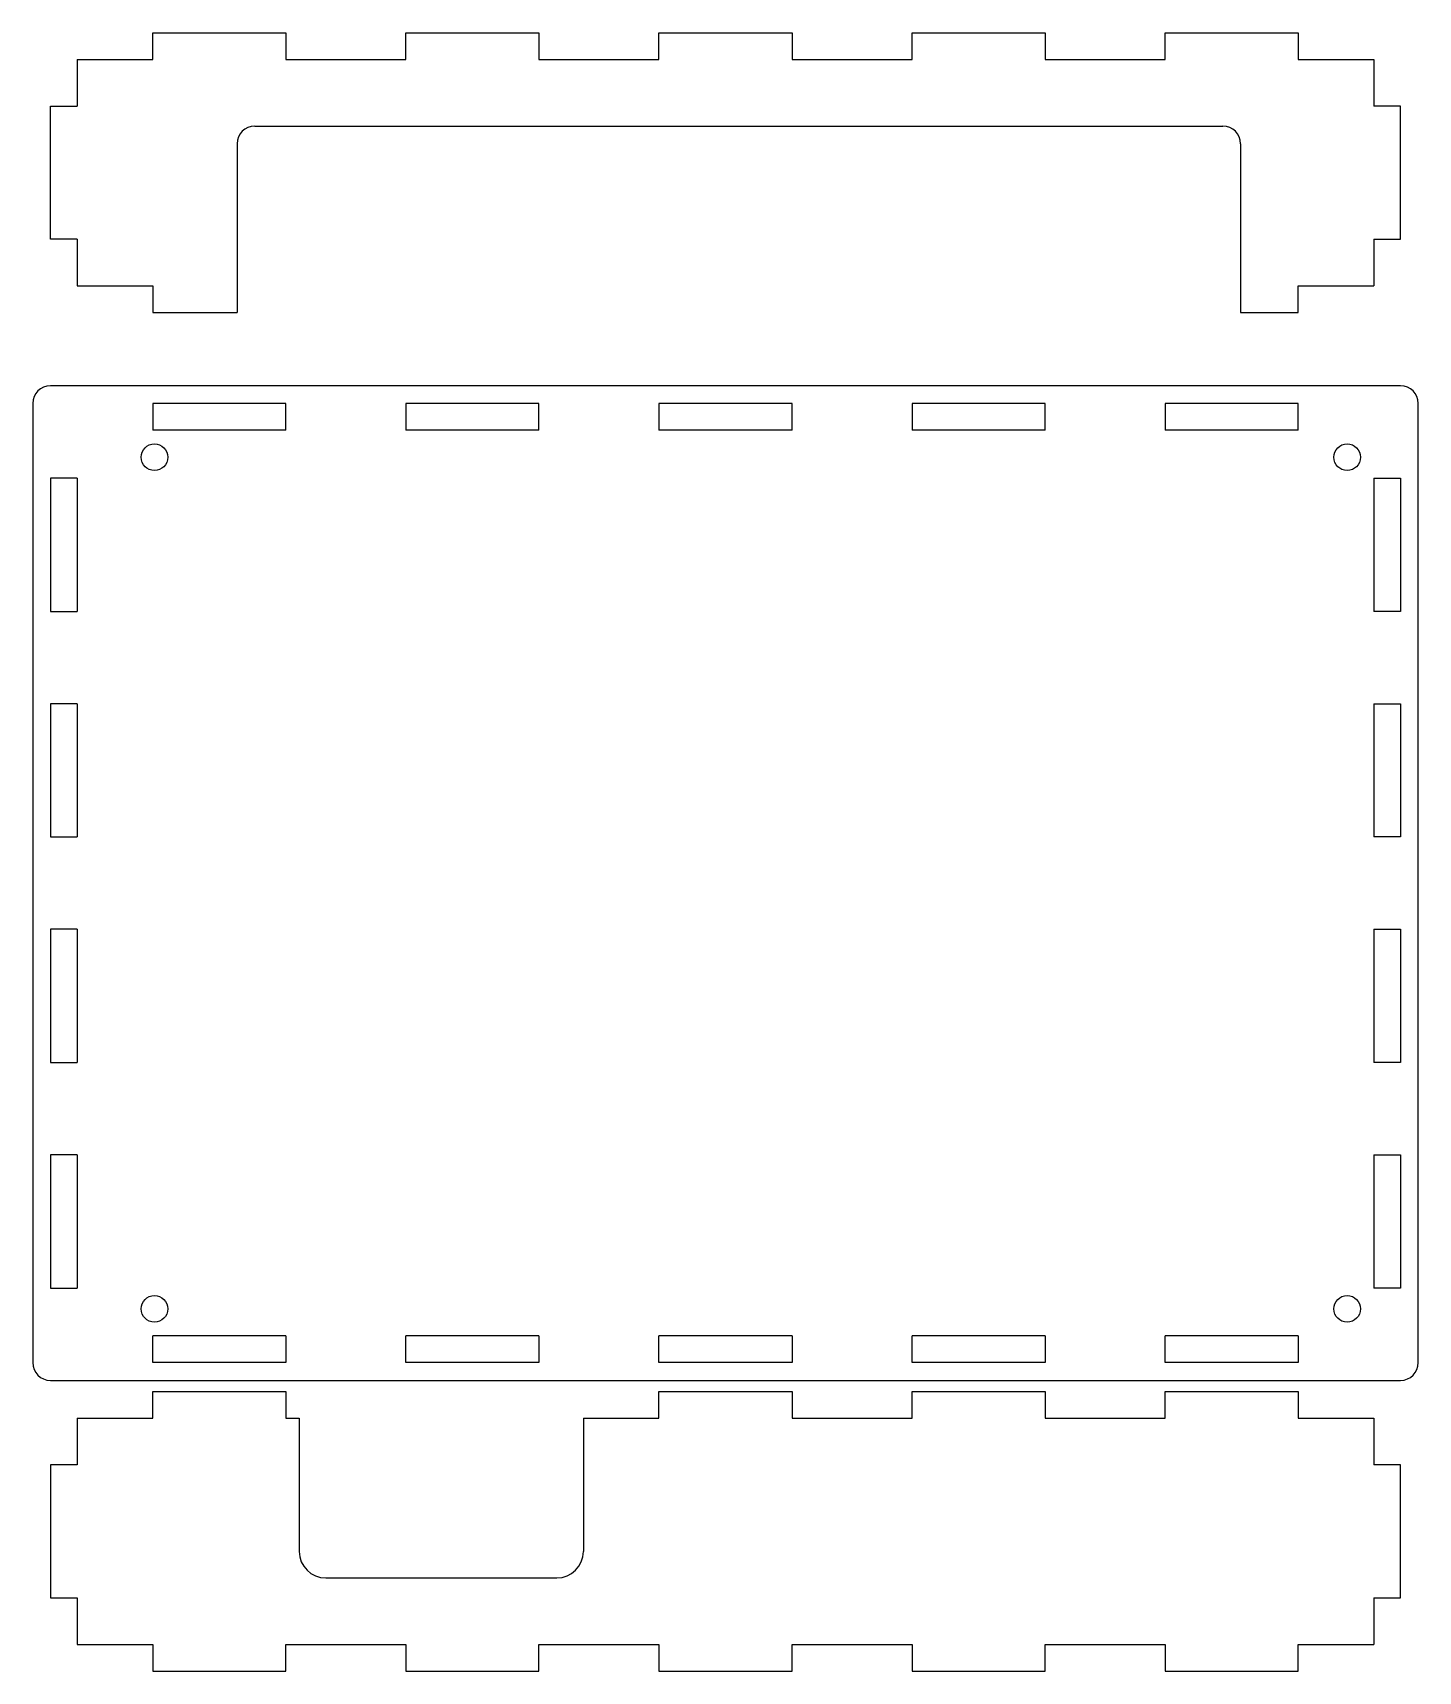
# Model space of a CAD drawing. Header units: millimetres. Extents: x -137 to 136, y -116 to 116.
# Drawn here: x -137 to 19, y -88.8 to 95.8 of the extents above; entities that cross this region are included whole.
import ezdxf

# ---------------------------------------------------------------- set-up
doc = ezdxf.new("R2010")
doc.units = ezdxf.units.MM
doc.layers.get('0').update_dxf_attribs({"lineweight": 25, "true_color": 0xffffff})

msp = doc.modelspace()

# ---------------------------------------------------------------- linework, layer by layer
at = {"color": 7, "true_color": 0xffffff}
for p, q in [((-123.5, 92.75), (-123.5, 95.75)), ((-123.5, 95.75), (-108.5, 95.75)), ((-108.5, 95.75), (-108.5, 92.75)), ((-95, 92.75), (-95, 95.75)), ((-95, 95.75), (-80, 95.75)), ((-80, 95.75), (-80, 92.75)), ((-66.5, 92.75), (-66.5, 95.75)), ((-66.5, 95.75), (-51.5, 95.75)), ((-51.5, 95.75), (-51.5, 92.75)), ((-38, 92.75), (-38, 95.75)), ((-38, 95.75), (-23, 95.75)), ((-23, 95.75), (-23, 92.75)), ((-9.5, 92.75), (-9.5, 95.75)), ((-9.5, 95.75), (5.5, 95.75)), ((5.5, 95.75), (5.5, 92.75)), ((-132, 92.75), (-123.5, 92.75)), ((-132, 92.75), (-132, 87.5)), ((-108.5, 92.75), (-95, 92.75)), ((-80, 92.75), (-66.5, 92.75)), ((-51.5, 92.75), (-38, 92.75)), ((-23, 92.75), (-9.5, 92.75)), ((5.5, 92.75), (14, 92.75)), ((14, 92.75), (14, 87.5)), ((-112, 85.25), (-3, 85.25)), ((-114, 83.25), (-114, 67.25)), ((-1, 83.25), (-1, 67.25)), ((-132, 72.5), (-132, 67.25)), ((14, 72.5), (14, 67.25)), ((-132, 67.25), (-123.5, 67.25)), ((-123.5, 67.25), (-123.5, 64.25)), ((-114, 67.25), (-114, 64.25)), ((-1, 67.25), (-1, 64.25)), ((5.5, 67.25), (14, 67.25)), ((5.5, 64.25), (5.5, 67.25)), ((-123.5, 64.25), (-114, 64.25)), ((-1, 64.25), (5.5, 64.25)), ((-123.5, -60.25), (-123.5, -57.25)), ((-123.5, -57.25), (-108.5, -57.25)), ((-108.5, -57.25), (-108.5, -60.25)), ((-66.5, -60.25), (-66.5, -57.25)), ((-66.5, -57.25), (-51.5, -57.25)), ((-51.5, -57.25), (-51.5, -60.25)), ((-38, -60.25), (-38, -57.25)), ((-38, -57.25), (-23, -57.25)), ((-23, -57.25), (-23, -60.25)), ((-9.5, -60.25), (-9.5, -57.25)), ((-9.5, -57.25), (5.5, -57.25)), ((5.5, -57.25), (5.5, -60.25)), ((-132, -60.25), (-123.5, -60.25)), ((-132, -60.25), (-132, -65.5)), ((-108.5, -60.25), (-107, -60.25)), ((-75, -60.25), (-66.5, -60.25)), ((-51.5, -60.25), (-38, -60.25)), ((-23, -60.25), (-9.5, -60.25)), ((5.5, -60.25), (14, -60.25)), ((14, -60.25), (14, -65.5)), ((-132, -80.5), (-132, -85.75)), ((14, -80.5), (14, -85.75)), ((-132, -85.75), (-123.5, -85.75)), ((-123.5, -85.75), (-123.5, -88.75)), ((-108.5, -85.75), (-95, -85.75)), ((-108.5, -88.75), (-108.5, -85.75)), ((-95, -85.75), (-95, -88.75)), ((-80, -85.75), (-66.5, -85.75)), ((-80, -88.75), (-80, -85.75)), ((-66.5, -85.75), (-66.5, -88.75)), ((-51.5, -85.75), (-38, -85.75)), ((-51.5, -88.75), (-51.5, -85.75)), ((-38, -85.75), (-38, -88.75)), ((-23, -85.75), (-9.5, -85.75)), ((-23, -88.75), (-23, -85.75)), ((-9.5, -85.75), (-9.5, -88.75)), ((5.5, -85.75), (14, -85.75)), ((5.5, -88.75), (5.5, -85.75)), ((-123.5, -88.75), (-108.5, -88.75)), ((-95, -88.75), (-80, -88.75)), ((-66.5, -88.75), (-51.5, -88.75)), ((-38, -88.75), (-23, -88.75)), ((-9.5, -88.75), (5.5, -88.75))]:
    msp.add_line(p, q, dxfattribs=at)
for p, q in [((-135, 72.5), (-135, 87.5)), ((-135, 87.5), (-132, 87.5)), ((17, 87.5), (14, 87.5)), ((17, 72.5), (17, 87.5)), ((-132, 72.5), (-135, 72.5)), ((14, 72.5), (17, 72.5)), ((17, 56), (-135, 56)), ((-137, 54), (-137, -54)), ((-108.5, 54), (-123.5, 54)), ((-123.5, 54), (-123.5, 51)), ((-108.5, 51), (-108.5, 54)), ((-80, 54), (-95, 54)), ((-95, 54), (-95, 51)), ((-80, 51), (-80, 54)), ((-51.5, 54), (-66.5, 54)), ((-66.5, 54), (-66.5, 51)), ((-51.5, 51), (-51.5, 54)), ((-23, 54), (-38, 54)), ((-38, 54), (-38, 51)), ((-23, 51), (-23, 54)), ((5.5, 54), (-9.5, 54)), ((-9.5, 54), (-9.5, 51)), ((5.5, 51), (5.5, 54)), ((19, -54), (19, 54)), ((-108.5, 51), (-123.5, 51)), ((-80, 51), (-95, 51)), ((-51.5, 51), (-66.5, 51)), ((-23, 51), (-38, 51)), ((5.5, 51), (-9.5, 51)), ((-132, 45.6), (-135, 45.6)), ((-135, 45.6), (-135, 30.6)), ((-132, 45.6), (-132, 30.6)), ((14, 45.6), (14, 30.6)), ((14, 45.6), (17, 45.6)), ((17, 45.6), (17, 30.6)), ((-135, 30.6), (-132, 30.6)), ((17, 30.6), (14, 30.6)), ((-132, 20.2), (-135, 20.2)), ((-135, 20.2), (-135, 5.2)), ((-132, 20.2), (-132, 5.2)), ((14, 20.2), (14, 5.2)), ((14, 20.2), (17, 20.2)), ((17, 20.2), (17, 5.2)), ((-135, 5.2), (-132, 5.2)), ((17, 5.2), (14, 5.2)), ((-132, -5.2), (-135, -5.2)), ((-135, -5.2), (-135, -20.2)), ((-132, -5.2), (-132, -20.2)), ((14, -5.2), (14, -20.2)), ((14, -5.2), (17, -5.2)), ((17, -5.2), (17, -20.2)), ((-135, -20.2), (-132, -20.2)), ((17, -20.2), (14, -20.2)), ((-132, -30.6), (-135, -30.6)), ((-135, -30.6), (-135, -45.6)), ((-132, -30.6), (-132, -45.6)), ((14, -30.6), (14, -45.6)), ((14, -30.6), (17, -30.6)), ((17, -30.6), (17, -45.6)), ((-135, -45.6), (-132, -45.6)), ((17, -45.6), (14, -45.6)), ((-108.5, -51), (-123.5, -51)), ((-123.5, -54), (-123.5, -51)), ((-108.5, -51), (-108.5, -54)), ((-80, -51), (-95, -51)), ((-95, -54), (-95, -51)), ((-80, -51), (-80, -54)), ((-51.5, -51), (-66.5, -51)), ((-66.5, -54), (-66.5, -51)), ((-51.5, -51), (-51.5, -54)), ((-23, -51), (-38, -51)), ((-38, -54), (-38, -51)), ((-23, -51), (-23, -54)), ((5.5, -51), (-9.5, -51)), ((-9.5, -54), (-9.5, -51)), ((5.5, -51), (5.5, -54)), ((-108.5, -54), (-123.5, -54)), ((-80, -54), (-95, -54)), ((-51.5, -54), (-66.5, -54)), ((-23, -54), (-38, -54)), ((5.5, -54), (-9.5, -54)), ((-135, -56), (17, -56)), ((-107, -60.25), (-107, -75.25)), ((-75, -60.25), (-75, -75.25)), ((-132, -65.5), (-135, -65.5)), ((-135, -65.5), (-135, -80.5)), ((17, -65.5), (14, -65.5)), ((17, -80.5), (17, -65.5)), ((-104, -78.25), (-78, -78.25)), ((-135, -80.5), (-132, -80.5)), ((14, -80.5), (17, -80.5))]:
    msp.add_line(p, q)
for centre in [(-123.3, 47.95), (11, 47.95), (-123.3, -47.95), (11, -47.95)]:
    msp.add_circle(centre, 1.5)
for centre, start, end in [((-112, 83.25), 90, 180), ((-3, 83.25), 0, 90)]:
    msp.add_arc(centre, 2, start, end, dxfattribs=at)
for centre, radius, start, end in [((-135, 54), 2, 90, 180), ((17, 54), 2, 360, 90), ((-135, -54), 2, 180, 270), ((17, -54), 2, 270, 0), ((-104, -75.25), 3, 180, 270), ((-78, -75.25), 3, 270, 0)]:
    msp.add_arc(centre, radius, start, end)

doc.saveas('drawing.dxf')
